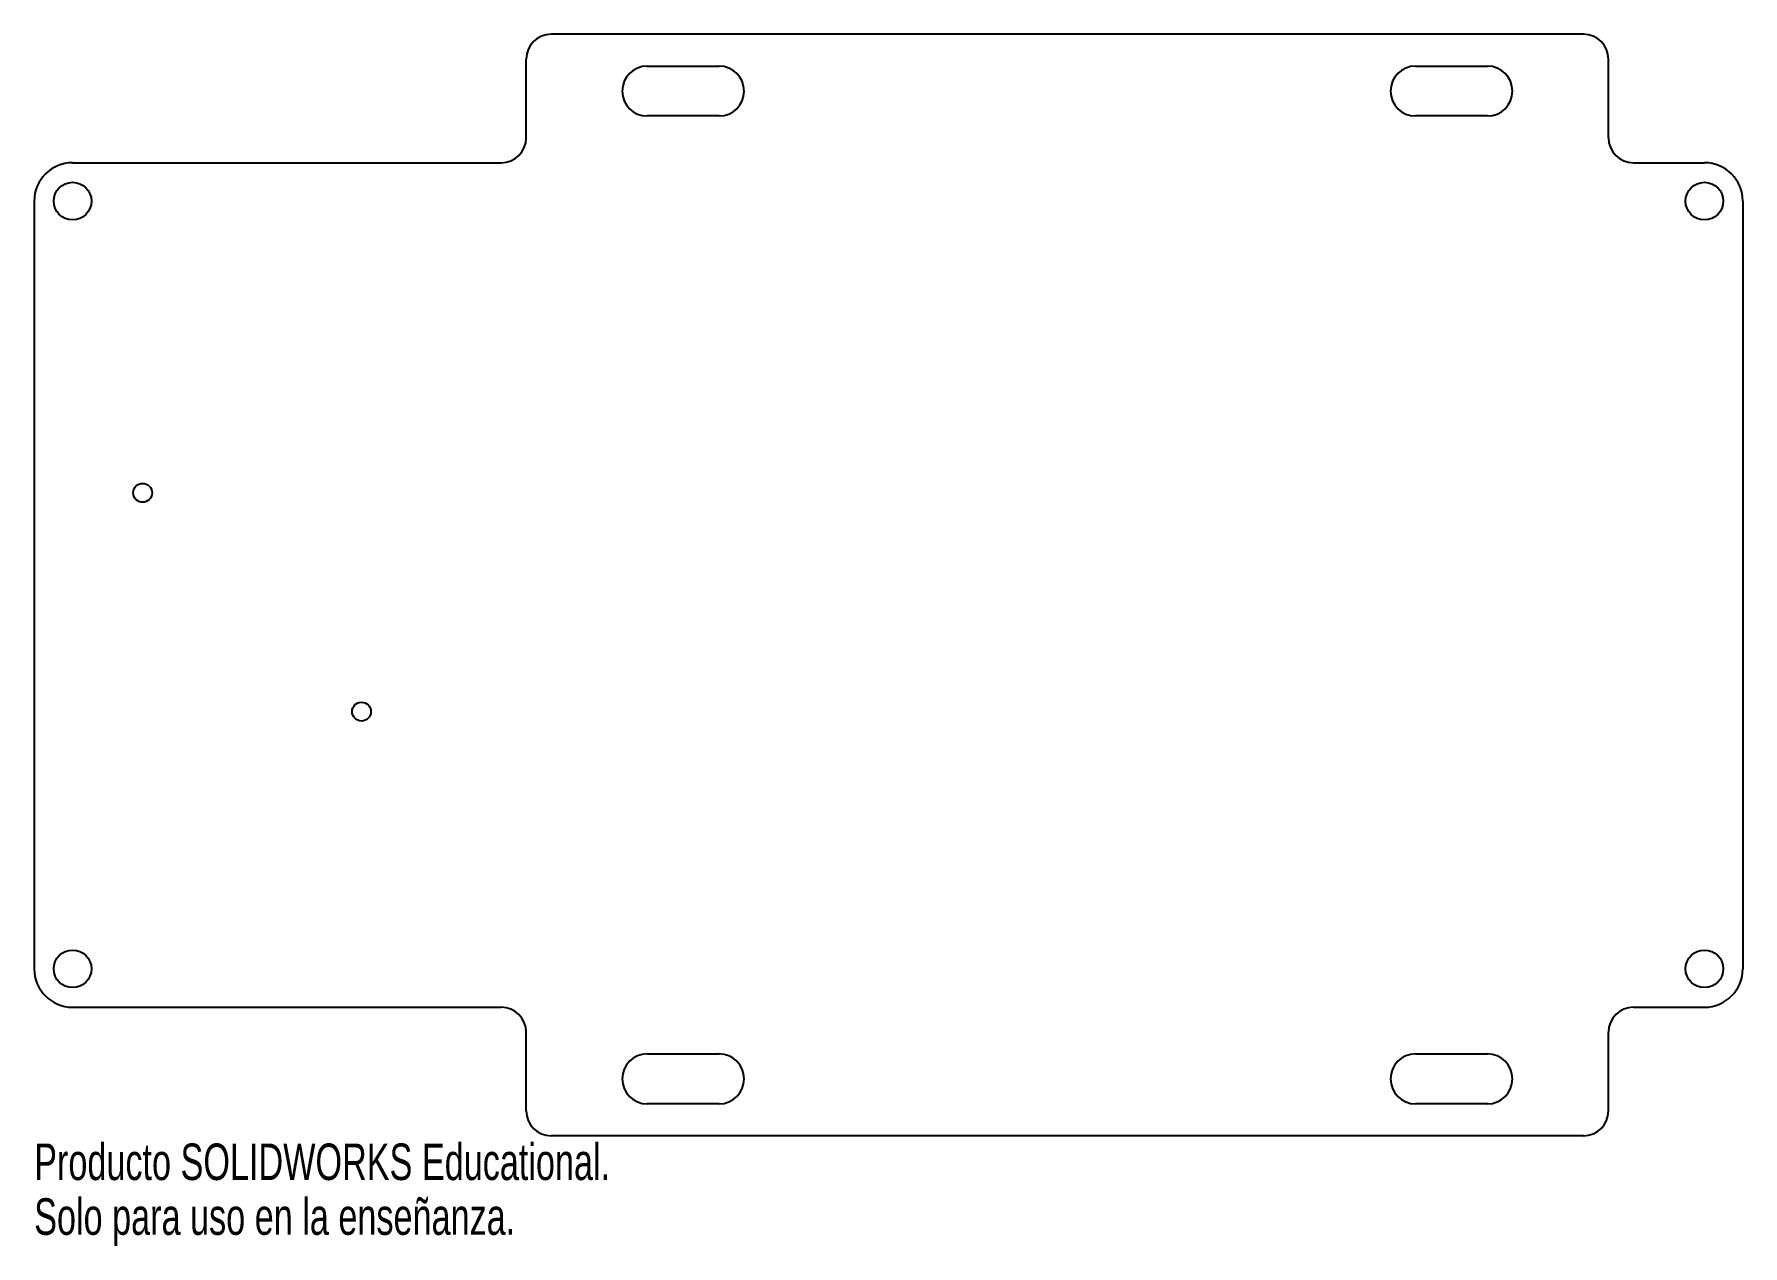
# Model space of a CAD drawing. Header units: inches. Extents: x -5.45 to 3.45, y -12.13 to -5.81.
import ezdxf

# ---------------------------------------------------------------- set-up
doc = ezdxf.new("R2010")
doc.units = ezdxf.units.IN
doc.header["$MEASUREMENT"] = 0
doc.styles.add('SLDTEXTSTYLE0', font='TXT', dxfattribs={"width": 0.7})

msp = doc.modelspace()

# ---------------------------------------------------------------- linework, layer by layer
at = {"color": 7, "linetype": 'Continuous', "lineweight": 25}
for p, q in [((2.62, -5.815), (-2.757, -5.815)), ((-2.887, -6.355), (-2.887, -5.945)), ((2.75, -6.355), (2.75, -5.945)), ((-2.2573, -5.9813), (-1.8821, -5.9813)), ((1.7451, -5.9813), (2.1203, -5.9813)), ((-1.8821, -6.2413), (-2.2573, -6.2413)), ((2.1203, -6.2413), (1.7451, -6.2413)), ((-5.25, -6.485), (-3.017, -6.485)), ((2.88, -6.485), (3.25, -6.485)), ((-5.45, -6.685), (-5.45, -10.685)), ((3.45, -6.685), (3.45, -10.685)), ((-5.25, -10.885), (-3.017, -10.885)), ((2.88, -10.885), (3.25, -10.885)), ((-2.887, -11.425), (-2.887, -11.015)), ((2.75, -11.425), (2.75, -11.015)), ((-2.2573, -11.1287), (-1.8821, -11.1287)), ((1.7451, -11.1287), (2.1203, -11.1287)), ((-1.8821, -11.3887), (-2.2573, -11.3887)), ((2.1203, -11.3887), (1.7451, -11.3887)), ((2.62, -11.555), (-2.757, -11.555))]:
    msp.add_line(p, q, dxfattribs=at)
for centre, radius in [((-5.25, -6.685), 0.098), ((3.25, -6.685), 0.098), ((-4.885, -8.2048), 0.0492), ((-3.745, -9.3448), 0.0492), ((-5.25, -10.685), 0.098), ((3.25, -10.685), 0.098)]:
    msp.add_circle(centre, radius, dxfattribs=at)
for centre, radius, start, end in [((-2.757, -5.945), 0.13, 90, 180), ((2.62, -5.945), 0.13, 0, 90), ((-2.2573, -6.1113), 0.13, 90, 270), ((-1.8821, -6.1113), 0.13, 270, 90), ((1.7451, -6.1113), 0.13, 90, 270), ((2.1203, -6.1113), 0.13, 270, 90), ((-3.017, -6.355), 0.13, 270, 0), ((2.88, -6.355), 0.13, 180, 270), ((-5.25, -6.685), 0.2, 90, 180), ((3.25, -6.685), 0.2, 0, 90), ((-5.25, -10.685), 0.2, 180, 270), ((3.25, -10.685), 0.2, 270, 0), ((-3.017, -11.015), 0.13, 0, 90), ((2.88, -11.015), 0.13, 90, 180), ((-2.2573, -11.2587), 0.13, 90, 270), ((-1.8821, -11.2587), 0.13, 270, 90), ((1.7451, -11.2587), 0.13, 90, 270), ((2.1203, -11.2587), 0.13, 270, 90), ((-2.757, -11.425), 0.13, 180, 270), ((2.62, -11.425), 0.13, 270, 0)]:
    msp.add_arc(centre, radius, start, end, dxfattribs=at)

# ---------------------------------------------------------------- texts
at = {"color": 7, "linetype": 'Continuous', "char_height": 0.1903, "attachment_point": 1, "style": 'SLDTEXTSTYLE0'}
for s, insert in [('Producto SOLIDWORKS Educational.', (-5.45, -11.5951)), ('Solo para uso en la enseñanza.', (-5.45, -11.8806))]:
    msp.add_mtext(s, dxfattribs=dict(at, insert=insert))

doc.saveas('drawing.dxf')
